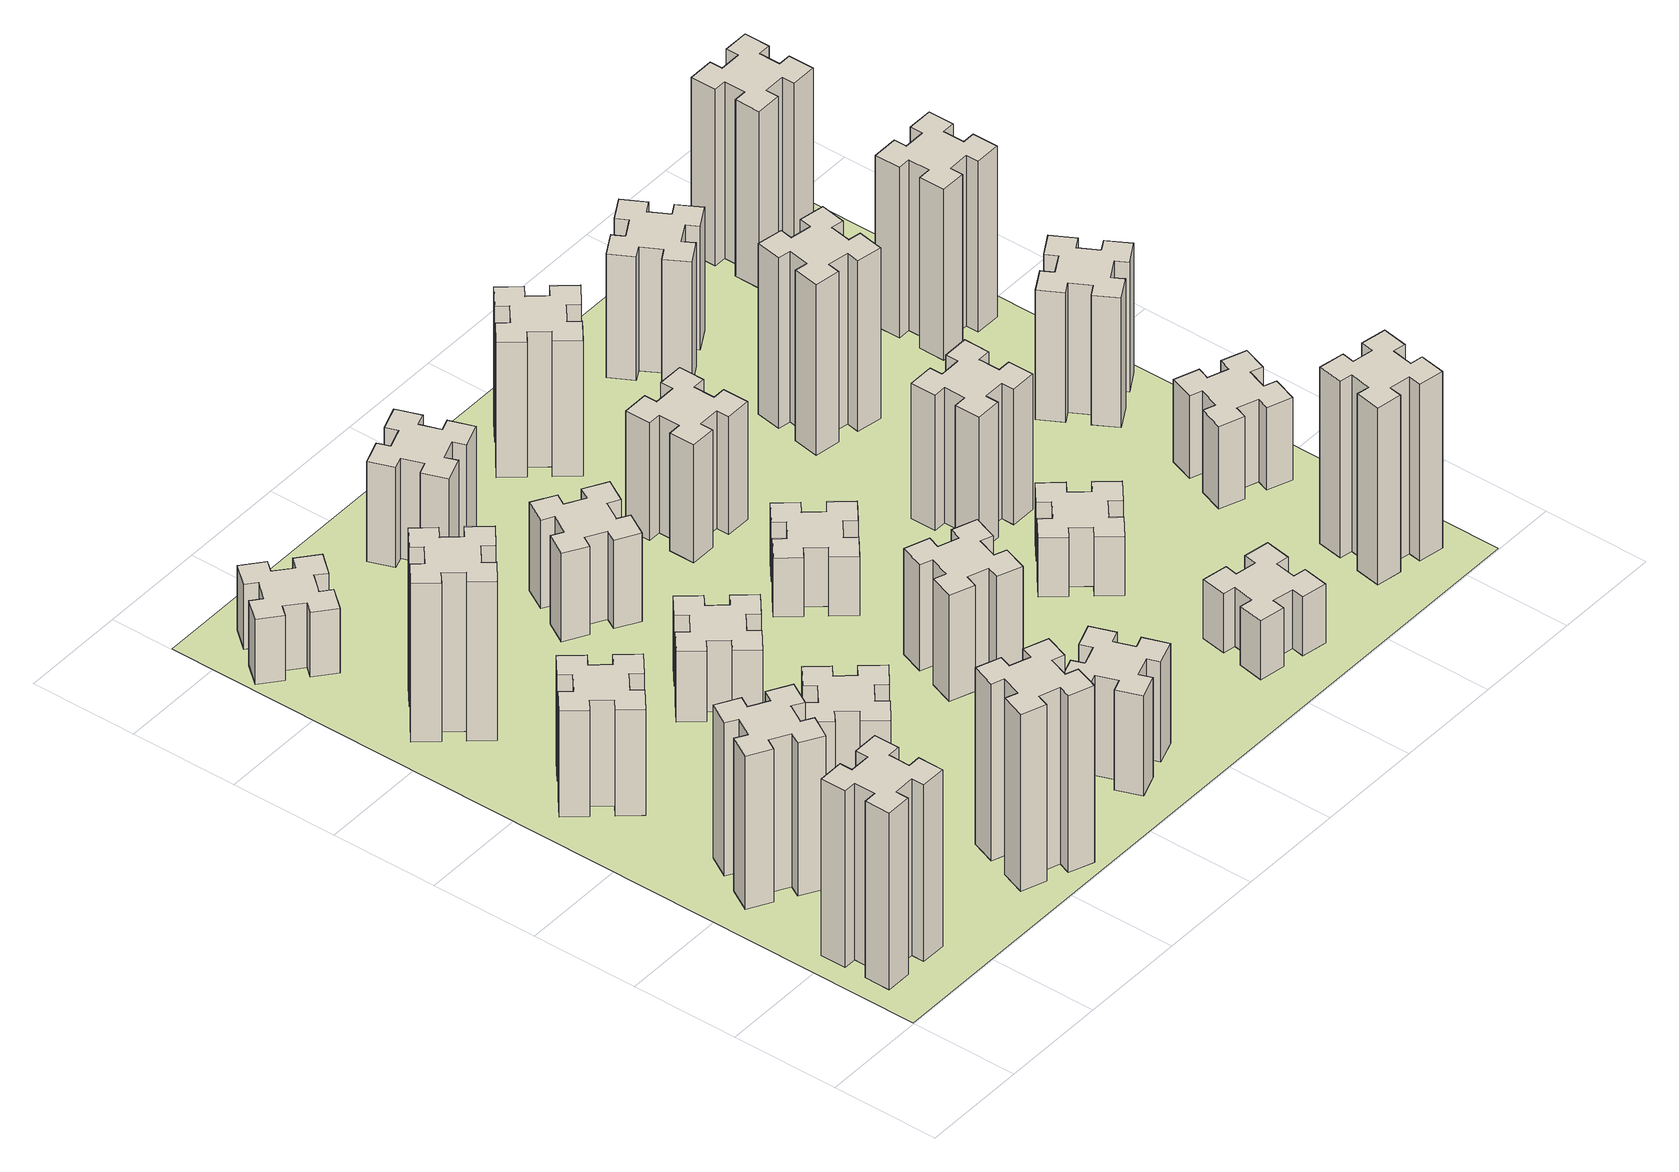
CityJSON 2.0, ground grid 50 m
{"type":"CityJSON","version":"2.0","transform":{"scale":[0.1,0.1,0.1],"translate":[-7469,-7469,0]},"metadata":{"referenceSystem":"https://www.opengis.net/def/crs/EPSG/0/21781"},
"CityObjects":{
"building1":{"type":"Building","attributes":{"class":"1000","function":"1000","usage":"1000","yearOfConstruction":2016,"roofType":"1000","measuredHeight":90,"storeysAboveGround":30,"storeysBelowGround":0},"geometry":[{"type":"Solid","lod":"1","boundaries":[[[[0,1,2,3,4,5,6,7,8,9,10,11,12,13,14,15,16,17,18,19]],[[17,16,20,21]],[[16,15,22,20]],[[15,14,23,22]],[[14,13,24,23]],[[13,12,25,24]],[[12,11,26,25]],[[11,10,27,26]],[[10,9,28,27]],[[9,8,29,28]],[[8,7,30,29]],[[7,6,31,30]],[[6,5,32,31]],[[5,4,33,32]],[[4,3,34,33]],[[3,2,35,34]],[[2,1,36,35]],[[1,0,37,36]],[[0,19,38,37]],[[19,18,39,38]],[[18,17,21,39]],[[24,25,26,27,28,29,30,31,32,33,34,35,36,37,38,39,21,20,22,23]]]]}]},
"building2":{"type":"Building","attributes":{"class":"1000","function":"1000","usage":"1000","yearOfConstruction":2016,"roofType":"1000","measuredHeight":78,"storeysAboveGround":30,"storeysBelowGround":0},"geometry":[{"type":"Solid","lod":"1","boundaries":[[[[40,41,42,43,44,45,46,47,48,49,50,51,52,53,54,55,56,57,58,59]],[[57,56,60,61]],[[56,55,62,60]],[[55,54,63,62]],[[54,53,64,63]],[[53,52,65,64]],[[52,51,66,65]],[[51,50,67,66]],[[50,49,68,67]],[[49,48,69,68]],[[48,47,70,69]],[[47,46,71,70]],[[46,45,72,71]],[[45,44,73,72]],[[44,43,74,73]],[[43,42,75,74]],[[42,41,76,75]],[[41,40,77,76]],[[40,59,78,77]],[[59,58,79,78]],[[58,57,61,79]],[[64,65,66,67,68,69,70,71,72,73,74,75,76,77,78,79,61,60,62,63]]]]}]},
"building3":{"type":"Building","attributes":{"class":"1000","function":"1000","usage":"1000","yearOfConstruction":2016,"roofType":"1000","measuredHeight":54,"storeysAboveGround":30,"storeysBelowGround":0},"geometry":[{"type":"Solid","lod":"1","boundaries":[[[[80,81,82,83,84,85,86,87,88,89,90,91,92,93,94,95,96,97,98,99]],[[97,96,100,101]],[[96,95,102,100]],[[95,94,103,102]],[[94,93,104,103]],[[93,92,105,104]],[[92,91,106,105]],[[91,90,107,106]],[[90,89,108,107]],[[89,88,109,108]],[[88,87,110,109]],[[87,86,111,110]],[[86,85,112,111]],[[85,84,113,112]],[[84,83,114,113]],[[83,82,115,114]],[[82,81,116,115]],[[81,80,117,116]],[[80,99,118,117]],[[99,98,119,118]],[[98,97,101,119]],[[104,105,106,107,108,109,110,111,112,113,114,115,116,117,118,119,101,100,102,103]]]]}]},
"building4":{"type":"Building","attributes":{"class":"1000","function":"1000","usage":"1000","yearOfConstruction":2016,"roofType":"1000","measuredHeight":81,"storeysAboveGround":30,"storeysBelowGround":0},"geometry":[{"type":"Solid","lod":"1","boundaries":[[[[120,121,122,123,124,125,126,127,128,129,130,131,132,133,134,135,136,137,138,139]],[[137,136,140,141]],[[136,135,142,140]],[[135,134,143,142]],[[134,133,144,143]],[[133,132,145,144]],[[132,131,146,145]],[[131,130,147,146]],[[130,129,148,147]],[[129,128,149,148]],[[128,127,150,149]],[[127,126,151,150]],[[126,125,152,151]],[[125,124,153,152]],[[124,123,154,153]],[[123,122,155,154]],[[122,121,156,155]],[[121,120,157,156]],[[120,139,158,157]],[[139,138,159,158]],[[138,137,141,159]],[[144,145,146,147,148,149,150,151,152,153,154,155,156,157,158,159,141,140,142,143]]]]}]},
"building5":{"type":"Building","attributes":{"class":"1000","function":"1000","usage":"1000","yearOfConstruction":2016,"roofType":"1000","measuredHeight":90,"storeysAboveGround":30,"storeysBelowGround":0},"geometry":[{"type":"Solid","lod":"1","boundaries":[[[[160,161,162,163,164,165,166,167,168,169,170,171,172,173,174,175,176,177,178,179]],[[177,176,180,181]],[[176,175,182,180]],[[175,174,183,182]],[[174,173,184,183]],[[173,172,185,184]],[[172,171,186,185]],[[171,170,187,186]],[[170,169,188,187]],[[169,168,189,188]],[[168,167,190,189]],[[167,166,191,190]],[[166,165,192,191]],[[165,164,193,192]],[[164,163,194,193]],[[163,162,195,194]],[[162,161,196,195]],[[161,160,197,196]],[[160,179,198,197]],[[179,178,199,198]],[[178,177,181,199]],[[184,185,186,187,188,189,190,191,192,193,194,195,196,197,198,199,181,180,182,183]]]]}]},
"building6":{"type":"Building","attributes":{"class":"1000","function":"1000","usage":"1000","yearOfConstruction":2016,"roofType":"1000","measuredHeight":33,"storeysAboveGround":30,"storeysBelowGround":0},"geometry":[{"type":"Solid","lod":"1","boundaries":[[[[200,201,202,203,204,205,206,207,208,209,210,211,212,213,214,215,216,217,218,219]],[[217,216,220,221]],[[216,215,222,220]],[[215,214,223,222]],[[214,213,224,223]],[[213,212,225,224]],[[212,211,226,225]],[[211,210,227,226]],[[210,209,228,227]],[[209,208,229,228]],[[208,207,230,229]],[[207,206,231,230]],[[206,205,232,231]],[[205,204,233,232]],[[204,203,234,233]],[[203,202,235,234]],[[202,201,236,235]],[[201,200,237,236]],[[200,219,238,237]],[[219,218,239,238]],[[218,217,221,239]],[[224,225,226,227,228,229,230,231,232,233,234,235,236,237,238,239,221,220,222,223]]]]}]},
"building7":{"type":"Building","attributes":{"class":"1000","function":"1000","usage":"1000","yearOfConstruction":2016,"roofType":"1000","measuredHeight":33,"storeysAboveGround":30,"storeysBelowGround":0},"geometry":[{"type":"Solid","lod":"1","boundaries":[[[[240,241,242,243,244,245,246,247,248,249,250,251,252,253,254,255,256,257,258,259]],[[257,256,260,261]],[[256,255,262,260]],[[255,254,263,262]],[[254,253,264,263]],[[253,252,265,264]],[[252,251,266,265]],[[251,250,267,266]],[[250,249,268,267]],[[249,248,269,268]],[[248,247,270,269]],[[247,246,271,270]],[[246,245,272,271]],[[245,244,273,272]],[[244,243,274,273]],[[243,242,275,274]],[[242,241,276,275]],[[241,240,277,276]],[[240,259,278,277]],[[259,258,279,278]],[[258,257,261,279]],[[264,265,266,267,268,269,270,271,272,273,274,275,276,277,278,279,261,260,262,263]]]]}]},
"building8":{"type":"Building","attributes":{"class":"1000","function":"1000","usage":"1000","yearOfConstruction":2016,"roofType":"1000","measuredHeight":36,"storeysAboveGround":30,"storeysBelowGround":0},"geometry":[{"type":"Solid","lod":"1","boundaries":[[[[280,281,282,283,284,285,286,287,288,289,290,291,292,293,294,295,296,297,298,299]],[[297,296,300,301]],[[296,295,302,300]],[[295,294,303,302]],[[294,293,304,303]],[[293,292,305,304]],[[292,291,306,305]],[[291,290,307,306]],[[290,289,308,307]],[[289,288,309,308]],[[288,287,310,309]],[[287,286,311,310]],[[286,285,312,311]],[[285,284,313,312]],[[284,283,314,313]],[[283,282,315,314]],[[282,281,316,315]],[[281,280,317,316]],[[280,299,318,317]],[[299,298,319,318]],[[298,297,301,319]],[[304,305,306,307,308,309,310,311,312,313,314,315,316,317,318,319,301,300,302,303]]]]}]},
"building9":{"type":"Building","attributes":{"class":"1000","function":"1000","usage":"1000","yearOfConstruction":2016,"roofType":"1000","measuredHeight":51,"storeysAboveGround":30,"storeysBelowGround":0},"geometry":[{"type":"Solid","lod":"1","boundaries":[[[[320,321,322,323,324,325,326,327,328,329,330,331,332,333,334,335,336,337,338,339]],[[337,336,340,341]],[[336,335,342,340]],[[335,334,343,342]],[[334,333,344,343]],[[333,332,345,344]],[[332,331,346,345]],[[331,330,347,346]],[[330,329,348,347]],[[329,328,349,348]],[[328,327,350,349]],[[327,326,351,350]],[[326,325,352,351]],[[325,324,353,352]],[[324,323,354,353]],[[323,322,355,354]],[[322,321,356,355]],[[321,320,357,356]],[[320,339,358,357]],[[339,338,359,358]],[[338,337,341,359]],[[344,345,346,347,348,349,350,351,352,353,354,355,356,357,358,359,341,340,342,343]]]]}]},
"building10":{"type":"Building","attributes":{"class":"1000","function":"1000","usage":"1000","yearOfConstruction":2016,"roofType":"1000","measuredHeight":45,"storeysAboveGround":30,"storeysBelowGround":0},"geometry":[{"type":"Solid","lod":"1","boundaries":[[[[360,361,362,363,364,365,366,367,368,369,370,371,372,373,374,375,376,377,378,379]],[[377,376,380,381]],[[376,375,382,380]],[[375,374,383,382]],[[374,373,384,383]],[[373,372,385,384]],[[372,371,386,385]],[[371,370,387,386]],[[370,369,388,387]],[[369,368,389,388]],[[368,367,390,389]],[[367,366,391,390]],[[366,365,392,391]],[[365,364,393,392]],[[364,363,394,393]],[[363,362,395,394]],[[362,361,396,395]],[[361,360,397,396]],[[360,379,398,397]],[[379,378,399,398]],[[378,377,381,399]],[[384,385,386,387,388,389,390,391,392,393,394,395,396,397,398,399,381,380,382,383]]]]}]},
"building11":{"type":"Building","attributes":{"class":"1000","function":"1000","usage":"1000","yearOfConstruction":2016,"roofType":"1000","measuredHeight":51,"storeysAboveGround":30,"storeysBelowGround":0},"geometry":[{"type":"Solid","lod":"1","boundaries":[[[[400,401,402,403,404,405,406,407,408,409,410,411,412,413,414,415,416,417,418,419]],[[417,416,420,421]],[[416,415,422,420]],[[415,414,423,422]],[[414,413,424,423]],[[413,412,425,424]],[[412,411,426,425]],[[411,410,427,426]],[[410,409,428,427]],[[409,408,429,428]],[[408,407,430,429]],[[407,406,431,430]],[[406,405,432,431]],[[405,404,433,432]],[[404,403,434,433]],[[403,402,435,434]],[[402,401,436,435]],[[401,400,437,436]],[[400,419,438,437]],[[419,418,439,438]],[[418,417,421,439]],[[424,425,426,427,428,429,430,431,432,433,434,435,436,437,438,439,421,420,422,423]]]]}]},
"building12":{"type":"Building","attributes":{"class":"1000","function":"1000","usage":"1000","yearOfConstruction":2016,"roofType":"1000","measuredHeight":54,"storeysAboveGround":30,"storeysBelowGround":0},"geometry":[{"type":"Solid","lod":"1","boundaries":[[[[440,441,442,443,444,445,446,447,448,449,450,451,452,453,454,455,456,457,458,459]],[[457,456,460,461]],[[456,455,462,460]],[[455,454,463,462]],[[454,453,464,463]],[[453,452,465,464]],[[452,451,466,465]],[[451,450,467,466]],[[450,449,468,467]],[[449,448,469,468]],[[448,447,470,469]],[[447,446,471,470]],[[446,445,472,471]],[[445,444,473,472]],[[444,443,474,473]],[[443,442,475,474]],[[442,441,476,475]],[[441,440,477,476]],[[440,459,478,477]],[[459,458,479,478]],[[458,457,461,479]],[[464,465,466,467,468,469,470,471,472,473,474,475,476,477,478,479,461,460,462,463]]]]}]},
"building13":{"type":"Building","attributes":{"class":"1000","function":"1000","usage":"1000","yearOfConstruction":2016,"roofType":"1000","measuredHeight":30,"storeysAboveGround":30,"storeysBelowGround":0},"geometry":[{"type":"Solid","lod":"1","boundaries":[[[[480,481,482,483,484,485,486,487,488,489,490,491,492,493,494,495,496,497,498,499]],[[497,496,500,501]],[[496,495,502,500]],[[495,494,503,502]],[[494,493,504,503]],[[493,492,505,504]],[[492,491,506,505]],[[491,490,507,506]],[[490,489,508,507]],[[489,488,509,508]],[[488,487,510,509]],[[487,486,511,510]],[[486,485,512,511]],[[485,484,513,512]],[[484,483,514,513]],[[483,482,515,514]],[[482,481,516,515]],[[481,480,517,516]],[[480,499,518,517]],[[499,498,519,518]],[[498,497,501,519]],[[504,505,506,507,508,509,510,511,512,513,514,515,516,517,518,519,501,500,502,503]]]]}]},
"building14":{"type":"Building","attributes":{"class":"1000","function":"1000","usage":"1000","yearOfConstruction":2016,"roofType":"1000","measuredHeight":60,"storeysAboveGround":30,"storeysBelowGround":0},"geometry":[{"type":"Solid","lod":"1","boundaries":[[[[520,521,522,523,524,525,526,527,528,529,530,531,532,533,534,535,536,537,538,539]],[[537,536,540,541]],[[536,535,542,540]],[[535,534,543,542]],[[534,533,544,543]],[[533,532,545,544]],[[532,531,546,545]],[[531,530,547,546]],[[530,529,548,547]],[[529,528,549,548]],[[528,527,550,549]],[[527,526,551,550]],[[526,525,552,551]],[[525,524,553,552]],[[524,523,554,553]],[[523,522,555,554]],[[522,521,556,555]],[[521,520,557,556]],[[520,539,558,557]],[[539,538,559,558]],[[538,537,541,559]],[[544,545,546,547,548,549,550,551,552,553,554,555,556,557,558,559,541,540,542,543]]]]}]},
"building15":{"type":"Building","attributes":{"class":"1000","function":"1000","usage":"1000","yearOfConstruction":2016,"roofType":"1000","measuredHeight":30,"storeysAboveGround":30,"storeysBelowGround":0},"geometry":[{"type":"Solid","lod":"1","boundaries":[[[[560,561,562,563,564,565,566,567,568,569,570,571,572,573,574,575,576,577,578,579]],[[577,576,580,581]],[[576,575,582,580]],[[575,574,583,582]],[[574,573,584,583]],[[573,572,585,584]],[[572,571,586,585]],[[571,570,587,586]],[[570,569,588,587]],[[569,568,589,588]],[[568,567,590,589]],[[567,566,591,590]],[[566,565,592,591]],[[565,564,593,592]],[[564,563,594,593]],[[563,562,595,594]],[[562,561,596,595]],[[561,560,597,596]],[[560,579,598,597]],[[579,578,599,598]],[[578,577,581,599]],[[584,585,586,587,588,589,590,591,592,593,594,595,596,597,598,599,581,580,582,583]]]]}]},
"building16":{"type":"Building","attributes":{"class":"1000","function":"1000","usage":"1000","yearOfConstruction":2016,"roofType":"1000","measuredHeight":69,"storeysAboveGround":30,"storeysBelowGround":0},"geometry":[{"type":"Solid","lod":"1","boundaries":[[[[600,601,602,603,604,605,606,607,608,609,610,611,612,613,614,615,616,617,618,619]],[[617,616,620,621]],[[616,615,622,620]],[[615,614,623,622]],[[614,613,624,623]],[[613,612,625,624]],[[612,611,626,625]],[[611,610,627,626]],[[610,609,628,627]],[[609,608,629,628]],[[608,607,630,629]],[[607,606,631,630]],[[606,605,632,631]],[[605,604,633,632]],[[604,603,634,633]],[[603,602,635,634]],[[602,601,636,635]],[[601,600,637,636]],[[600,619,638,637]],[[619,618,639,638]],[[618,617,621,639]],[[624,625,626,627,628,629,630,631,632,633,634,635,636,637,638,639,621,620,622,623]]]]}]},
"building17":{"type":"Building","attributes":{"class":"1000","function":"1000","usage":"1000","yearOfConstruction":2016,"roofType":"1000","measuredHeight":30,"storeysAboveGround":30,"storeysBelowGround":0},"geometry":[{"type":"Solid","lod":"1","boundaries":[[[[640,641,642,643,644,645,646,647,648,649,650,651,652,653,654,655,656,657,658,659]],[[657,656,660,661]],[[656,655,662,660]],[[655,654,663,662]],[[654,653,664,663]],[[653,652,665,664]],[[652,651,666,665]],[[651,650,667,666]],[[650,649,668,667]],[[649,648,669,668]],[[648,647,670,669]],[[647,646,671,670]],[[646,645,672,671]],[[645,644,673,672]],[[644,643,674,673]],[[643,642,675,674]],[[642,641,676,675]],[[641,640,677,676]],[[640,659,678,677]],[[659,658,679,678]],[[658,657,661,679]],[[664,665,666,667,668,669,670,671,672,673,674,675,676,677,678,679,661,660,662,663]]]]}]},
"building18":{"type":"Building","attributes":{"class":"1000","function":"1000","usage":"1000","yearOfConstruction":2016,"roofType":"1000","measuredHeight":69,"storeysAboveGround":30,"storeysBelowGround":0},"geometry":[{"type":"Solid","lod":"1","boundaries":[[[[680,681,682,683,684,685,686,687,688,689,690,691,692,693,694,695,696,697,698,699]],[[697,696,700,701]],[[696,695,702,700]],[[695,694,703,702]],[[694,693,704,703]],[[693,692,705,704]],[[692,691,706,705]],[[691,690,707,706]],[[690,689,708,707]],[[689,688,709,708]],[[688,687,710,709]],[[687,686,711,710]],[[686,685,712,711]],[[685,684,713,712]],[[684,683,714,713]],[[683,682,715,714]],[[682,681,716,715]],[[681,680,717,716]],[[680,699,718,717]],[[699,698,719,718]],[[698,697,701,719]],[[704,705,706,707,708,709,710,711,712,713,714,715,716,717,718,719,701,700,702,703]]]]}]},
"building19":{"type":"Building","attributes":{"class":"1000","function":"1000","usage":"1000","yearOfConstruction":2016,"roofType":"1000","measuredHeight":87,"storeysAboveGround":30,"storeysBelowGround":0},"geometry":[{"type":"Solid","lod":"1","boundaries":[[[[720,721,722,723,724,725,726,727,728,729,730,731,732,733,734,735,736,737,738,739]],[[737,736,740,741]],[[736,735,742,740]],[[735,734,743,742]],[[734,733,744,743]],[[733,732,745,744]],[[732,731,746,745]],[[731,730,747,746]],[[730,729,748,747]],[[729,728,749,748]],[[728,727,750,749]],[[727,726,751,750]],[[726,725,752,751]],[[725,724,753,752]],[[724,723,754,753]],[[723,722,755,754]],[[722,721,756,755]],[[721,720,757,756]],[[720,739,758,757]],[[739,738,759,758]],[[738,737,741,759]],[[744,745,746,747,748,749,750,751,752,753,754,755,756,757,758,759,741,740,742,743]]]]}]},
"building20":{"type":"Building","attributes":{"class":"1000","function":"1000","usage":"1000","yearOfConstruction":2016,"roofType":"1000","measuredHeight":90,"storeysAboveGround":30,"storeysBelowGround":0},"geometry":[{"type":"Solid","lod":"1","boundaries":[[[[760,761,762,763,764,765,766,767,768,769,770,771,772,773,774,775,776,777,778,779]],[[777,776,780,781]],[[776,775,782,780]],[[775,774,783,782]],[[774,773,784,783]],[[773,772,785,784]],[[772,771,786,785]],[[771,770,787,786]],[[770,769,788,787]],[[769,768,789,788]],[[768,767,790,789]],[[767,766,791,790]],[[766,765,792,791]],[[765,764,793,792]],[[764,763,794,793]],[[763,762,795,794]],[[762,761,796,795]],[[761,760,797,796]],[[760,779,798,797]],[[779,778,799,798]],[[778,777,781,799]],[[784,785,786,787,788,789,790,791,792,793,794,795,796,797,798,799,781,780,782,783]]]]}]},
"building21":{"type":"Building","attributes":{"class":"1000","function":"1000","usage":"1000","yearOfConstruction":2016,"roofType":"1000","measuredHeight":63,"storeysAboveGround":30,"storeysBelowGround":0},"geometry":[{"type":"Solid","lod":"1","boundaries":[[[[800,801,802,803,804,805,806,807,808,809,810,811,812,813,814,815,816,817,818,819]],[[817,816,820,821]],[[816,815,822,820]],[[815,814,823,822]],[[814,813,824,823]],[[813,812,825,824]],[[812,811,826,825]],[[811,810,827,826]],[[810,809,828,827]],[[809,808,829,828]],[[808,807,830,829]],[[807,806,831,830]],[[806,805,832,831]],[[805,804,833,832]],[[804,803,834,833]],[[803,802,835,834]],[[802,801,836,835]],[[801,800,837,836]],[[800,819,838,837]],[[819,818,839,838]],[[818,817,821,839]],[[824,825,826,827,828,829,830,831,832,833,834,835,836,837,838,839,821,820,822,823]]]]}]},
"building22":{"type":"Building","attributes":{"class":"1000","function":"1000","usage":"1000","yearOfConstruction":2016,"roofType":"1000","measuredHeight":42,"storeysAboveGround":30,"storeysBelowGround":0},"geometry":[{"type":"Solid","lod":"1","boundaries":[[[[840,841,842,843,844,845,846,847,848,849,850,851,852,853,854,855,856,857,858,859]],[[857,856,860,861]],[[856,855,862,860]],[[855,854,863,862]],[[854,853,864,863]],[[853,852,865,864]],[[852,851,866,865]],[[851,850,867,866]],[[850,849,868,867]],[[849,848,869,868]],[[848,847,870,869]],[[847,846,871,870]],[[846,845,872,871]],[[845,844,873,872]],[[844,843,874,873]],[[843,842,875,874]],[[842,841,876,875]],[[841,840,877,876]],[[840,859,878,877]],[[859,858,879,878]],[[858,857,861,879]],[[864,865,866,867,868,869,870,871,872,873,874,875,876,877,878,879,861,860,862,863]]]]}]},
"building23":{"type":"Building","attributes":{"class":"1000","function":"1000","usage":"1000","yearOfConstruction":2016,"roofType":"1000","measuredHeight":66,"storeysAboveGround":30,"storeysBelowGround":0},"geometry":[{"type":"Solid","lod":"1","boundaries":[[[[880,881,882,883,884,885,886,887,888,889,890,891,892,893,894,895,896,897,898,899]],[[897,896,900,901]],[[896,895,902,900]],[[895,894,903,902]],[[894,893,904,903]],[[893,892,905,904]],[[892,891,906,905]],[[891,890,907,906]],[[890,889,908,907]],[[889,888,909,908]],[[888,887,910,909]],[[887,886,911,910]],[[886,885,912,911]],[[885,884,913,912]],[[884,883,914,913]],[[883,882,915,914]],[[882,881,916,915]],[[881,880,917,916]],[[880,899,918,917]],[[899,898,919,918]],[[898,897,901,919]],[[904,905,906,907,908,909,910,911,912,913,914,915,916,917,918,919,901,900,902,903]]]]}]},
"building24":{"type":"Building","attributes":{"class":"1000","function":"1000","usage":"1000","yearOfConstruction":2016,"roofType":"1000","measuredHeight":87,"storeysAboveGround":30,"storeysBelowGround":0},"geometry":[{"type":"Solid","lod":"1","boundaries":[[[[920,921,922,923,924,925,926,927,928,929,930,931,932,933,934,935,936,937,938,939]],[[937,936,940,941]],[[936,935,942,940]],[[935,934,943,942]],[[934,933,944,943]],[[933,932,945,944]],[[932,931,946,945]],[[931,930,947,946]],[[930,929,948,947]],[[929,928,949,948]],[[928,927,950,949]],[[927,926,951,950]],[[926,925,952,951]],[[925,924,953,952]],[[924,923,954,953]],[[923,922,955,954]],[[922,921,956,955]],[[921,920,957,956]],[[920,939,958,957]],[[939,938,959,958]],[[938,937,941,959]],[[944,945,946,947,948,949,950,951,952,953,954,955,956,957,958,959,941,940,942,943]]]]}]},
"building25":{"type":"Building","attributes":{"class":"1000","function":"1000","usage":"1000","yearOfConstruction":2016,"roofType":"1000","measuredHeight":90,"storeysAboveGround":30,"storeysBelowGround":0},"geometry":[{"type":"Solid","lod":"1","boundaries":[[[[960,961,962,963,964,965,966,967,968,969,970,971,972,973,974,975,976,977,978,979]],[[977,976,980,981]],[[976,975,982,980]],[[975,974,983,982]],[[974,973,984,983]],[[973,972,985,984]],[[972,971,986,985]],[[971,970,987,986]],[[970,969,988,987]],[[969,968,989,988]],[[968,967,990,989]],[[967,966,991,990]],[[966,965,992,991]],[[965,964,993,992]],[[964,963,994,993]],[[963,962,995,994]],[[962,961,996,995]],[[961,960,997,996]],[[960,979,998,997]],[[979,978,999,998]],[[978,977,981,999]],[[984,985,986,987,988,989,990,991,992,993,994,995,996,997,998,999,981,980,982,983]]]]}]},
"landuse1":{"type":"LandUse","attributes":{"name":"plot1","function":"1010"},"geometry":[{"type":"MultiSurface","lod":"1","boundaries":[[[1000,1001,1002,1003]]]}]}
},
"vertices":[
[165,425,0],[165,325,0],[105,325,0],[105,205,0],[225,205,0],[225,265,0],[325,265,0],[325,205,0],[445,205,0],[445,325,0],[385,325,0],[385,425,0],[445,425,0],[445,545,0],[325,545,0],[325,485,0],[225,485,0],[225,545,0],[105,545,0],[105,425,0],[225,485,900],[225,545,900],[325,485,900],[325,545,900],[445,545,900],[445,425,900],[385,425,900],[385,325,900],[445,325,900],[445,205,900],[325,205,900],[325,265,900],[225,265,900],[225,205,900],[105,205,900],[105,325,900],[165,325,900],[165,425,900],[105,425,900],[105,545,900],
[446,917,0],[496,1004,0],[548,974,0],[608,1078,0],[504,1138,0],[474,1086,0],[387,1136,0],[417,1188,0],[313,1248,0],[253,1144,0],[305,1114,0],[255,1027,0],[203,1057,0],[143,953,0],[247,893,0],[277,945,0],[364,895,0],[334,843,0],[438,783,0],[498,887,0],[364,895,780],[334,843,780],[277,945,780],[247,893,780],[143,953,780],[203,1057,780],[255,1027,780],[305,1114,780],[253,1144,780],[313,1248,780],[417,1188,780],[387,1136,780],[474,1086,780],[504,1138,780],[608,1078,780],[548,974,780],[496,1004,780],[446,917,780],[498,887,780],[438,783,780],
[492,1888,0],[427,1964,0],[473,2003,0],[396,2095,0],[304,2018,0],[343,1972,0],[266,1907,0],[228,1953,0],[136,1876,0],[213,1784,0],[259,1823,0],[323,1746,0],[277,1708,0],[354,1616,0],[446,1693,0],[408,1739,0],[484,1803,0],[523,1757,0],[615,1834,0],[538,1926,0],[484,1803,540],[523,1757,540],[408,1739,540],[446,1693,540],[354,1616,540],[277,1708,540],[323,1746,540],[259,1823,540],[213,1784,540],[136,1876,540],[228,1953,540],[266,1907,540],[343,1972,540],[304,2018,540],[396,2095,540],[473,2003,540],[427,1964,540],[492,1888,540],[538,1926,540],[615,1834,540],
[343,2712,0],[266,2647,0],[228,2693,0],[136,2616,0],[213,2524,0],[259,2563,0],[323,2486,0],[277,2448,0],[354,2356,0],[446,2433,0],[408,2479,0],[484,2543,0],[523,2497,0],[615,2574,0],[538,2666,0],[492,2628,0],[427,2704,0],[473,2743,0],[396,2835,0],[304,2758,0],[427,2704,810],[473,2743,810],[492,2628,810],[538,2666,810],[615,2574,810],[523,2497,810],[484,2543,810],[408,2479,810],[446,2433,810],[354,2356,810],[277,2448,810],[323,2486,810],[259,2563,810],[213,2524,810],[136,2616,810],[228,2693,810],[266,2647,810],[343,2712,810],[304,2758,810],[396,2835,810],
[1029,360,0],[995,266,0],[939,287,0],[897,174,0],[1010,133,0],[1031,189,0],[1125,155,0],[1104,99,0],[1217,57,0],[1258,170,0],[1202,191,0],[1236,285,0],[1292,264,0],[1333,377,0],[1220,418,0],[1200,362,0],[1106,396,0],[1127,452,0],[1014,493,0],[973,380,0],[1106,396,900],[1127,452,900],[1200,362,900],[1220,418,900],[1333,377,900],[1292,264,900],[1236,285,900],[1202,191,900],[1258,170,900],[1217,57,900],[1104,99,900],[1125,155,900],[1031,189,900],[1010,133,900],[897,174,900],[939,287,900],[995,266,900],[1029,360,900],[973,380,900],[1014,493,900],
[384,3387,0],[308,3452,0],[346,3498,0],[254,3575,0],[177,3483,0],[223,3444,0],[159,3368,0],[113,3406,0],[36,3314,0],[128,3237,0],[166,3283,0],[243,3219,0],[204,3173,0],[296,3096,0],[373,3188,0],[327,3226,0],[392,3303,0],[438,3264,0],[515,3356,0],[423,3433,0],[392,3303,330],[438,3264,330],[327,3226,330],[373,3188,330],[296,3096,330],[204,3173,330],[243,3219,330],[166,3283,330],[128,3237,330],[36,3314,330],[113,3406,330],[159,3368,330],[223,3444,330],[177,3483,330],[254,3575,330],[346,3498,330],[308,3452,330],[384,3387,330],[423,3433,330],[515,3356,330],
[1083,1332,0],[1006,1267,0],[968,1313,0],[876,1236,0],[953,1144,0],[999,1183,0],[1063,1106,0],[1017,1068,0],[1094,976,0],[1186,1053,0],[1148,1099,0],[1224,1163,0],[1263,1117,0],[1355,1194,0],[1278,1286,0],[1232,1248,0],[1167,1324,0],[1213,1363,0],[1136,1455,0],[1044,1378,0],[1167,1324,330],[1213,1363,330],[1232,1248,330],[1278,1286,330],[1355,1194,330],[1263,1117,330],[1224,1163,330],[1148,1099,330],[1186,1053,330],[1094,976,330],[1017,1068,330],[1063,1106,330],[999,1183,330],[953,1144,330],[876,1236,330],[968,1313,330],[1006,1267,330],[1083,1332,330],[1044,1378,330],[1136,1455,330],
[1083,1972,0],[1006,1907,0],[968,1953,0],[876,1876,0],[953,1784,0],[999,1823,0],[1063,1746,0],[1017,1708,0],[1094,1616,0],[1186,1693,0],[1148,1739,0],[1224,1803,0],[1263,1757,0],[1355,1834,0],[1278,1926,0],[1232,1888,0],[1167,1964,0],[1213,2003,0],[1136,2095,0],[1044,2018,0],[1167,1964,360],[1213,2003,360],[1232,1888,360],[1278,1926,360],[1355,1834,360],[1263,1757,360],[1224,1803,360],[1148,1739,360],[1186,1693,360],[1094,1616,360],[1017,1708,360],[1063,1746,360],[999,1823,360],[953,1784,360],[876,1876,360],[968,1953,360],[1006,1907,360],[1083,1972,360],[1044,2018,360],[1136,2095,360],
[1765,496,0],[1671,462,0],[1650,518,0],[1537,477,0],[1579,364,0],[1635,385,0],[1669,291,0],[1613,270,0],[1654,157,0],[1767,199,0],[1746,255,0],[1840,289,0],[1860,233,0],[1973,274,0],[1932,387,0],[1876,366,0],[1842,460,0],[1898,480,0],[1857,593,0],[1744,552,0],[1842,460,510],[1898,480,510],[1876,366,510],[1932,387,510],[1973,274,510],[1860,233,510],[1840,289,510],[1746,255,510],[1767,199,510],[1654,157,510],[1613,270,510],[1669,291,510],[1635,385,510],[1579,364,510],[1537,477,510],[1650,518,510],[1671,462,510],[1765,496,510],[1744,552,510],[1857,593,510],
[1117,2525,0],[1204,2475,0],[1174,2423,0],[1278,2363,0],[1338,2467,0],[1286,2497,0],[1336,2584,0],[1388,2554,0],[1448,2658,0],[1344,2718,0],[1314,2666,0],[1227,2716,0],[1257,2768,0],[1153,2828,0],[1093,2724,0],[1145,2694,0],[1095,2607,0],[1043,2637,0],[983,2533,0],[1087,2473,0],[1095,2607,450],[1043,2637,450],[1145,2694,450],[1093,2724,450],[1153,2828,450],[1257,2768,450],[1227,2716,450],[1314,2666,450],[1344,2718,450],[1448,2658,450],[1388,2554,450],[1336,2584,450],[1286,2497,450],[1338,2467,450],[1278,2363,450],[1174,2423,450],[1204,2475,450],[1117,2525,450],[1087,2473,450],[983,2533,450],
[1125,3456,0],[1031,3422,0],[1010,3478,0],[897,3437,0],[939,3324,0],[995,3345,0],[1029,3251,0],[973,3230,0],[1014,3117,0],[1127,3159,0],[1106,3215,0],[1200,3249,0],[1220,3193,0],[1333,3234,0],[1292,3347,0],[1236,3326,0],[1202,3420,0],[1258,3440,0],[1217,3553,0],[1104,3512,0],[1202,3420,510],[1258,3440,510],[1236,3326,510],[1292,3347,510],[1333,3234,510],[1220,3193,510],[1200,3249,510],[1106,3215,510],[1127,3159,510],[1014,3117,510],[973,3230,510],[1029,3251,510],[995,3345,510],[939,3324,510],[897,3437,510],[1010,3478,510],[1031,3422,510],[1125,3456,510],[1104,3512,510],[1217,3553,510],
[1769,1300,0],[1735,1206,0],[1679,1227,0],[1637,1114,0],[1750,1073,0],[1771,1129,0],[1865,1095,0],[1844,1039,0],[1957,997,0],[1998,1110,0],[1942,1131,0],[1976,1225,0],[2032,1204,0],[2073,1317,0],[1960,1358,0],[1940,1302,0],[1846,1336,0],[1867,1392,0],[1754,1433,0],[1713,1320,0],[1846,1336,540],[1867,1392,540],[1940,1302,540],[1960,1358,540],[2073,1317,540],[2032,1204,540],[1976,1225,540],[1942,1131,540],[1998,1110,540],[1957,997,540],[1844,1039,540],[1865,1095,540],[1771,1129,540],[1750,1073,540],[1637,1114,540],[1679,1227,540],[1735,1206,540],[1769,1300,540],[1713,1320,540],[1754,1433,540],
[1972,1988,0],[1907,2064,0],[1953,2103,0],[1876,2195,0],[1784,2118,0],[1823,2072,0],[1746,2007,0],[1708,2053,0],[1616,1976,0],[1693,1884,0],[1739,1923,0],[1803,1846,0],[1757,1808,0],[1834,1716,0],[1926,1793,0],[1888,1839,0],[1964,1903,0],[2003,1857,0],[2095,1934,0],[2018,2026,0],[1964,1903,300],[2003,1857,300],[1888,1839,300],[1926,1793,300],[1834,1716,300],[1757,1808,300],[1803,1846,300],[1739,1923,300],[1693,1884,300],[1616,1976,300],[1708,2053,300],[1746,2007,300],[1823,2072,300],[1784,2118,300],[1876,2195,300],[1953,2103,300],[1907,2064,300],[1972,1988,300],[2018,2026,300],[2095,1934,300],
[1905,2705,0],[1805,2705,0],[1805,2765,0],[1685,2765,0],[1685,2645,0],[1745,2645,0],[1745,2545,0],[1685,2545,0],[1685,2425,0],[1805,2425,0],[1805,2485,0],[1905,2485,0],[1905,2425,0],[2025,2425,0],[2025,2545,0],[1965,2545,0],[1965,2645,0],[2025,2645,0],[2025,2765,0],[1905,2765,0],[1965,2645,600],[2025,2645,600],[1965,2545,600],[2025,2545,600],[2025,2425,600],[1905,2425,600],[1905,2485,600],[1805,2485,600],[1805,2425,600],[1685,2425,600],[1685,2545,600],[1745,2545,600],[1745,2645,600],[1685,2645,600],[1685,2765,600],[1805,2765,600],[1805,2705,600],[1905,2705,600],[1905,2765,600],[2025,2765,600],
[2596,444,0],[2578,345,0],[2519,356,0],[2498,237,0],[2617,217,0],[2627,276,0],[2725,258,0],[2715,199,0],[2833,178,0],[2854,297,0],[2795,307,0],[2812,405,0],[2871,395,0],[2892,513,0],[2774,534,0],[2764,475,0],[2665,492,0],[2676,551,0],[2557,572,0],[2537,454,0],[2665,492,300],[2676,551,300],[2764,475,300],[2774,534,300],[2892,513,300],[2871,395,300],[2812,405,300],[2795,307,300],[2854,297,300],[2833,178,300],[2715,199,300],[2725,258,300],[2627,276,300],[2617,217,300],[2498,237,300],[2519,356,300],[2578,345,300],[2596,444,300],[2537,454,300],[2557,572,300],
[1888,3219,0],[1964,3283,0],[2003,3237,0],[2095,3314,0],[2018,3406,0],[1972,3368,0],[1907,3444,0],[1953,3483,0],[1876,3575,0],[1784,3498,0],[1823,3452,0],[1746,3387,0],[1708,3433,0],[1616,3356,0],[1693,3264,0],[1739,3303,0],[1803,3226,0],[1757,3188,0],[1834,3096,0],[1926,3173,0],[1803,3226,690],[1757,3188,690],[1739,3303,690],[1693,3264,690],[1616,3356,690],[1708,3433,690],[1746,3387,690],[1823,3452,690],[1784,3498,690],[1876,3575,690],[1953,3483,690],[1907,3444,690],[1972,3368,690],[2018,3406,690],[2095,3314,690],[2003,3237,690],[1964,3283,690],[1888,3219,690],[1926,3173,690],[1834,3096,690],
[2628,1099,0],[2704,1163,0],[2743,1117,0],[2835,1194,0],[2758,1286,0],[2712,1248,0],[2647,1324,0],[2693,1363,0],[2616,1455,0],[2524,1378,0],[2563,1332,0],[2486,1267,0],[2448,1313,0],[2356,1236,0],[2433,1144,0],[2479,1183,0],[2543,1106,0],[2497,1068,0],[2574,976,0],[2666,1053,0],[2543,1106,300],[2497,1068,300],[2479,1183,300],[2433,1144,300],[2356,1236,300],[2448,1313,300],[2486,1267,300],[2563,1332,300],[2524,1378,300],[2616,1455,300],[2693,1363,300],[2647,1324,300],[2712,1248,300],[2758,1286,300],[2835,1194,300],[2743,1117,300],[2704,1163,300],[2628,1099,300],[2666,1053,300],[2574,976,300],
[2705,1705,0],[2705,1805,0],[2765,1805,0],[2765,1925,0],[2645,1925,0],[2645,1865,0],[2545,1865,0],[2545,1925,0],[2425,1925,0],[2425,1805,0],[2485,1805,0],[2485,1705,0],[2425,1705,0],[2425,1585,0],[2545,1585,0],[2545,1645,0],[2645,1645,0],[2645,1585,0],[2765,1585,0],[2765,1705,0],[2645,1645,690],[2645,1585,690],[2545,1645,690],[2545,1585,690],[2425,1585,690],[2425,1705,690],[2485,1705,690],[2485,1805,690],[2425,1805,690],[2425,1925,690],[2545,1925,690],[2545,1865,690],[2645,1865,690],[2645,1925,690],[2765,1925,690],[2765,1805,690],[2705,1805,690],[2705,1705,690],[2765,1705,690],[2765,1585,690],
[2596,2664,0],[2578,2565,0],[2519,2576,0],[2498,2457,0],[2617,2437,0],[2627,2496,0],[2725,2478,0],[2715,2419,0],[2833,2398,0],[2854,2517,0],[2795,2527,0],[2812,2625,0],[2871,2615,0],[2892,2733,0],[2774,2754,0],[2764,2695,0],[2665,2712,0],[2676,2771,0],[2557,2792,0],[2537,2674,0],[2665,2712,870],[2676,2771,870],[2764,2695,870],[2774,2754,870],[2892,2733,870],[2871,2615,870],[2812,2625,870],[2795,2527,870],[2854,2517,870],[2833,2398,870],[2715,2419,870],[2725,2478,870],[2627,2496,870],[2617,2437,870],[2498,2457,870],[2519,2576,870],[2578,2565,870],[2596,2664,870],[2537,2674,870],[2557,2792,870],
[3504,475,0],[3405,492,0],[3416,551,0],[3297,572,0],[3277,454,0],[3336,444,0],[3318,345,0],[3259,356,0],[3238,237,0],[3357,217,0],[3367,276,0],[3465,258,0],[3455,199,0],[3573,178,0],[3594,297,0],[3535,307,0],[3552,405,0],[3611,395,0],[3632,513,0],[3514,534,0],[3552,405,900],[3611,395,900],[3535,307,900],[3594,297,900],[3573,178,900],[3455,199,900],[3465,258,900],[3367,276,900],[3357,217,900],[3238,237,900],[3259,356,900],[3318,345,900],[3336,444,900],[3277,454,900],[3297,572,900],[3416,551,900],[3405,492,900],[3504,475,900],[3514,534,900],[3632,513,900],
[2716,3347,0],[2666,3434,0],[2718,3464,0],[2658,3568,0],[2554,3508,0],[2584,3456,0],[2497,3406,0],[2467,3458,0],[2363,3398,0],[2423,3294,0],[2475,3324,0],[2525,3237,0],[2473,3207,0],[2533,3103,0],[2637,3163,0],[2607,3215,0],[2694,3265,0],[2724,3213,0],[2828,3273,0],[2768,3377,0],[2694,3265,630],[2724,3213,630],[2607,3215,630],[2637,3163,630],[2533,3103,630],[2473,3207,630],[2525,3237,630],[2475,3324,630],[2423,3294,630],[2363,3398,630],[2467,3458,630],[2497,3406,630],[2584,3456,630],[2554,3508,630],[2658,3568,630],[2718,3464,630],[2666,3434,630],[2716,3347,630],[2768,3377,630],[2828,3273,630],
[3351,1029,0],[3445,995,0],[3424,939,0],[3537,897,0],[3578,1010,0],[3522,1031,0],[3556,1125,0],[3612,1104,0],[3653,1217,0],[3540,1258,0],[3520,1202,0],[3426,1236,0],[3447,1292,0],[3334,1333,0],[3293,1220,0],[3349,1200,0],[3315,1106,0],[3259,1127,0],[3217,1014,0],[3330,973,0],[3315,1106,420],[3259,1127,420],[3349,1200,420],[3293,1220,420],[3334,1333,420],[3447,1292,420],[3426,1236,420],[3520,1202,420],[3540,1258,420],[3653,1217,420],[3612,1104,420],[3556,1125,420],[3522,1031,420],[3578,1010,420],[3537,897,420],[3424,939,420],[3445,995,420],[3351,1029,420],[3330,973,420],[3217,1014,420],
[3556,1867,0],[3506,1954,0],[3558,1984,0],[3498,2088,0],[3394,2028,0],[3424,1976,0],[3337,1926,0],[3307,1978,0],[3203,1918,0],[3263,1814,0],[3315,1844,0],[3365,1757,0],[3313,1727,0],[3373,1623,0],[3477,1683,0],[3447,1735,0],[3534,1785,0],[3564,1733,0],[3668,1793,0],[3608,1897,0],[3534,1785,660],[3564,1733,660],[3447,1735,660],[3477,1683,660],[3373,1623,660],[3313,1727,660],[3365,1757,660],[3315,1844,660],[3263,1814,660],[3203,1918,660],[3307,1978,660],[3337,1926,660],[3424,1976,660],[3394,2028,660],[3498,2088,660],[3558,1984,660],[3506,1954,660],[3556,1867,660],[3608,1897,660],[3668,1793,660],
[3485,2705,0],[3385,2705,0],[3385,2765,0],[3265,2765,0],[3265,2645,0],[3325,2645,0],[3325,2545,0],[3265,2545,0],[3265,2425,0],[3385,2425,0],[3385,2485,0],[3485,2485,0],[3485,2425,0],[3605,2425,0],[3605,2545,0],[3545,2545,0],[3545,2645,0],[3605,2645,0],[3605,2765,0],[3485,2765,0],[3545,2645,870],[3605,2645,870],[3545,2545,870],[3605,2545,870],[3605,2425,870],[3485,2425,870],[3485,2485,870],[3385,2485,870],[3385,2425,870],[3265,2425,870],[3265,2545,870],[3325,2545,870],[3325,2645,870],[3265,2645,870],[3265,2765,870],[3385,2765,870],[3385,2705,870],[3485,2705,870],[3485,2765,870],[3605,2765,870],
[3285,3325,0],[3385,3325,0],[3385,3265,0],[3505,3265,0],[3505,3385,0],[3445,3385,0],[3445,3485,0],[3505,3485,0],[3505,3605,0],[3385,3605,0],[3385,3545,0],[3285,3545,0],[3285,3605,0],[3165,3605,0],[3165,3485,0],[3225,3485,0],[3225,3385,0],[3165,3385,0],[3165,3265,0],[3285,3265,0],[3225,3385,900],[3165,3385,900],[3225,3485,900],[3165,3485,900],[3165,3605,900],[3285,3605,900],[3285,3545,900],[3385,3545,900],[3385,3605,900],[3505,3605,900],[3505,3485,900],[3445,3485,900],[3445,3385,900],[3505,3385,900],[3505,3265,900],[3385,3265,900],[3385,3325,900],[3285,3325,900],[3285,3265,900],[3165,3265,900],
[5,3705,0],[3705,3705,0],[3705,5,0],[5,5,0]
]}
